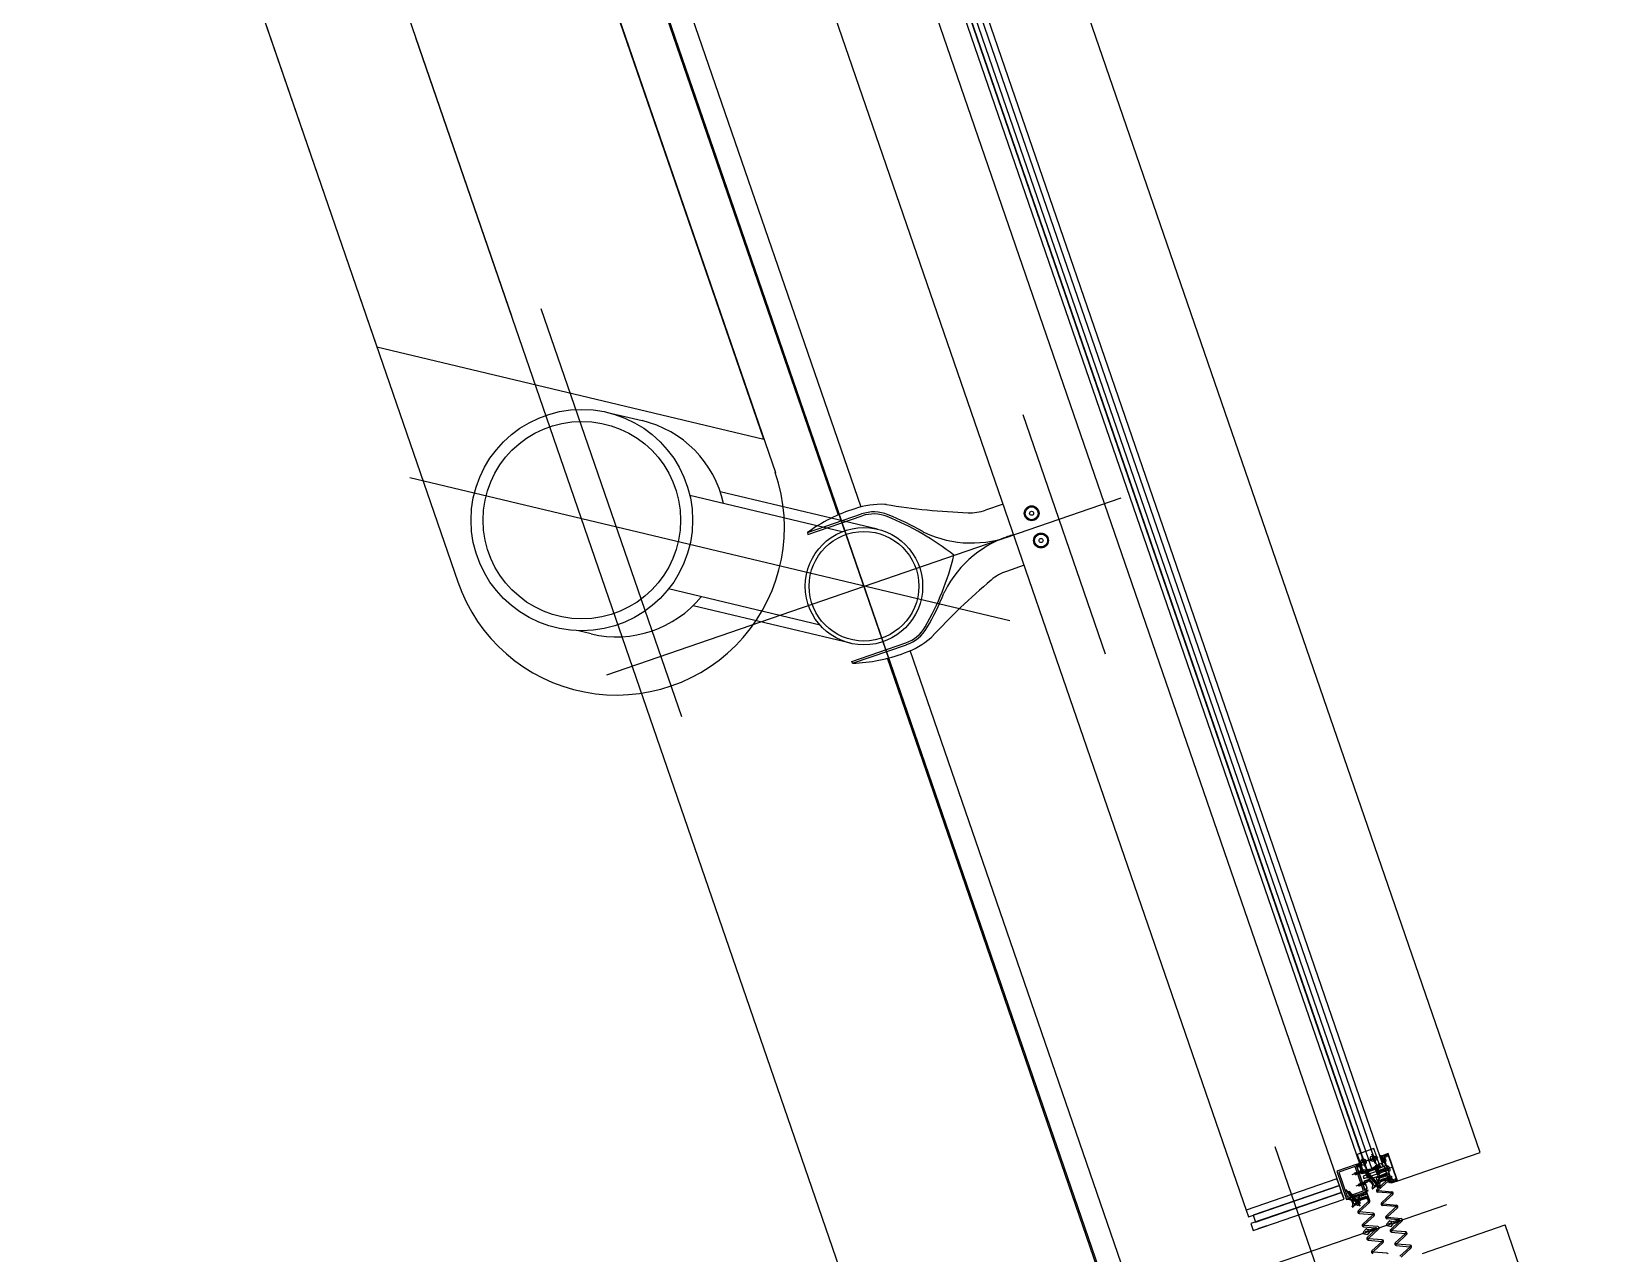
# Model space of a CAD drawing. Extents: x 809487 to 809680, y 818779 to 819225.
# Drawn here: x 809622.893 to 809626.19, y 818938.369 to 818940.917 of the extents above; entities that cross this region are included whole.
import ezdxf

# ---------------------------------------------------------------- set-up
doc = ezdxf.new("R2010")
doc.units = 0
for name, color, linetype in [('Default', 7, 'Continuous'), ('F-RC', 7, 'Continuous'), ('MAJ214__', 7, 'Continuous'), ('MAJ270__', 7, 'Continuous'), ('MAJ292__', 7, 'Continuous'), ('MAJ314__', 7, 'Continuous'), ('MAJ322__', 7, 'Continuous'), ('MAJ325__', 7, 'Continuous'), ('MAJ520__', 7, 'Continuous'), ('Refence', 7, 'Continuous'), ('WELDING', 7, 'Continuous')]:
    doc.layers.add(name, color=color, linetype=linetype)

# ---------------------------------------------------------------- blocks, each defined once
blk = doc.blocks.new('N10TC16')
at = {"layer": 'Default'}
for p, q in [((-0.005, 0), (0.021, 0)), ((0.0035, 0.0025), (0.0043, -0.0025)), ((0.0055, 0.0025), (0.0063, -0.0025)), ((0.0075, 0.0025), (0.0083, -0.0025)), ((0.0095, 0.0025), (0.0103, -0.0025)), ((0.0115, 0.0025), (0.0123, -0.0025)), ((0.0135, 0.0025), (0.0143, -0.0025))]:
    blk.add_line(p, q, dxfattribs=at)
blk.add_lwpolyline([(0.003, 0.0017), (0, 0.0049), (0, -0.0049), (0.003, -0.0017)], close=True, dxfattribs=at)
for points in [[(0, 0.0008), (0.0014, 0.0008), (0.0014, -0.0008), (0, -0.0008)], [(0.003, -0.0017), (0.0138, -0.0017), (0.016, 0), (0.0138, 0.0017), (0.003, 0.0017)]]:
    blk.add_lwpolyline(points, dxfattribs=at)
blk = doc.blocks.new('M06MC_P')
at = {"layer": 'Default'}
for p, q in [((-0.011, 0), (0.011, 0)), ((0, -0.011), (0, 0.011))]:
    blk.add_line(p, q, dxfattribs=at)
for points in [[(-0.00375, 0.00025), (-0.00375, -0.00025)], [(-0.00125, 0.00075), (-0.00325, 0.00075)], [(-0.00075, 0.00325), (-0.00075, 0.00125)], [(0.00025, 0.00375), (-0.00025, 0.00375)], [(0.00075, 0.00125), (0.00075, 0.00325)], [(0.00325, 0.00075), (0.00125, 0.00075)], [(0.00375, -0.00025), (0.00375, 0.00025)], [(-0.00325, -0.00075), (-0.00125, -0.00075)], [(-0.00075, -0.00125), (-0.00075, -0.00325)], [(-0.00025, -0.00375), (0.00025, -0.00375)], [(0.00075, -0.00325), (0.00075, -0.00125)], [(0.00125, -0.00075), (0.00325, -0.00075)]]:
    blk.add_lwpolyline(points, dxfattribs=at)
blk.add_circle((0, 0), 0.006, dxfattribs=at)
for centre, start, end in [((-0.00325, 0.00025), 90, 180), ((-0.00125, 0.00125), 270, 0), ((-0.00025, 0.00325), 90, 180), ((0.00025, 0.00325), 0, 90), ((0.00125, 0.00125), 180, 270), ((0.00325, 0.00025), 360, 90), ((-0.00325, -0.00025), 180, 270), ((-0.00125, -0.00125), 0, 90), ((-0.00025, -0.00325), 180, 270), ((0.00025, -0.00325), 270, 0), ((0.00125, -0.00125), 90, 180), ((0.00325, -0.00025), 270, 0)]:
    blk.add_arc(centre, 0.0005, start, end, dxfattribs=at)
blk = doc.blocks.new('M06MC16')
at = {"layer": 'Default'}
for p, q in [((-0.005, 0), (0.021, 0)), ((0.003, 0.0025), (0.016, 0.0025)), ((0.0155, -0.003), (0.0155, 0.003)), ((0.003, -0.0025), (0.016, -0.0025))]:
    blk.add_line(p, q, dxfattribs=at)
blk.add_lwpolyline([(0, -0.006), (0.003, -0.003), (0.003, 0.003), (0, 0.006)], close=True, dxfattribs=at)
for points in [[(0, 0.00075), (0.002, 0.00075), (0.002, -0.00075), (0, -0.00075)], [(0.003, -0.003), (0.0155, -0.003), (0.016, -0.0025), (0.016, 0.0025), (0.0155, 0.003), (0.003, 0.003)]]:
    blk.add_lwpolyline(points, dxfattribs=at)
blk = doc.blocks.new('N12TH32')
at = {"layer": 'Default'}
for p, q in [((-0.0089, 0), (0.037, 0)), ((0, 0.0028), (0.001, -0.0028)), ((0.0021, 0.0028), (0.0031, -0.0028)), ((0.0042, 0.0028), (0.0052, -0.0028)), ((0.0063, 0.0028), (0.0073, -0.0028)), ((0.0084, 0.0028), (0.0094, -0.0028)), ((0.0105, 0.0028), (0.0115, -0.0028)), ((0.0126, 0.0028), (0.0136, -0.0028)), ((0.0147, 0.0028), (0.0157, -0.0028)), ((0.0168, 0.0028), (0.0178, -0.0028)), ((0.0189, 0.0028), (0.0199, -0.0028)), ((0.021, 0.0028), (0.022, -0.0028)), ((0.0231, 0.0028), (0.0241, -0.0028)), ((0.0252, 0.0028), (0.0262, -0.0028)), ((0.0273, 0.0028), (0.0283, -0.0028)), ((0.0294, 0.0028), (0.0303, -0.0023))]:
    blk.add_line(p, q, dxfattribs=at)
blk.add_lwpolyline([(-0.0039, 0.0034), (-0.0034, 0.004), (0, 0.004), (0, -0.004), (-0.0034, -0.004), (-0.0039, -0.0034)], close=True, dxfattribs=at)
for points in [[(-0.0034, 0), (0, 0), (-0.0034, 0)], [(0, -0.002), (0.0293, -0.002), (0.032, 0), (0.0293, 0.0021), (0, 0.0021)]]:
    blk.add_lwpolyline(points, dxfattribs=at)
for centre in [(-0.0002, 0.002), (-0.0002, -0.002)]:
    blk.add_arc(centre, 0.00372, 147.7958, 212.2042, dxfattribs=at)
blk = doc.blocks.new('M06MR19')
at = {"layer": 'Default'}
for p, q in [((-0.0092, 0), (0.024, 0)), ((0, 0.0025), (0.019, 0.0025)), ((0.0185, -0.003), (0.0185, 0.003)), ((0, -0.0025), (0.019, -0.0025))]:
    blk.add_line(p, q, dxfattribs=at)
for points in [[(-0.0042, 0.0008), (-0.0022, 0.0008), (-0.0022, -0.0007), (-0.0042, -0.0007)], [(-0.002, 0.006), (0, 0.006), (0, -0.006), (-0.002, -0.006)], [(0, -0.003), (0.0185, -0.003), (0.019, -0.0025), (0.019, 0.0025), (0.0185, 0.003), (0, 0.003)]]:
    blk.add_lwpolyline(points, dxfattribs=at)
for centre, radius, start, end in [((0.0078, 0), 0.012, 152.9643, 207.0357), ((-0.002, 0.005), 0.001, 90, 152.9643), ((-0.002, -0.005), 0.001, 207.0357, 270)]:
    blk.add_arc(centre, radius, start, end, dxfattribs=at)
blk = doc.blocks.new('A$C775818B6')
at = {"layer": 'Default'}
for points in [[(-0.0022, -0.0063), (-0.0022, -0.0018)], [(-0.0019, -0.0015), (-0.0014, -0.0015)], [(-0.0014, -0.0065), (-0.0019, -0.0065)], [(-0.0012, -0.0018), (-0.0012, -0.0025)], [(-0.0012, -0.0055), (-0.0012, -0.0063)], [(-0.0007, -0.003), (-0.0002, -0.003)], [(-0.0002, -0.005), (-0.0007, -0.005)], [(0.0003, -0.0025), (0.0003, -0.0005)], [(0.0003, -0.0075), (0.0003, -0.0055)], [(0.0008, 0), (0.0028, 0)], [(0.0028, -0.008), (0.0008, -0.008)], [(0.0013, -0.0015), (0.0013, -0.0065)], [(0.0023, -0.0065), (0.0023, -0.0015)], [(0.0033, -0.0005), (0.0033, -0.0075)]]:
    blk.add_lwpolyline(points, dxfattribs=at)
for centre, radius, start, end in [((-0.0019, -0.0018), 0.00025, 90.0056, 180.0056), ((-0.0019, -0.0063), 0.00025, 180.0056, 270.0056), ((-0.0014, -0.0018), 0.00025, 0.0056, 90.0056), ((-0.0014, -0.0063), 0.00025, 270.0056, 0.0056), ((-0.0007, -0.0025), 0.0005, 180.0056, 270.0056), ((-0.0007, -0.0055), 0.0005, 90.0056, 180.0056), ((-0.0002, -0.0025), 0.0005, 270.0056, 0.0056), ((-0.0002, -0.0055), 0.0005, 0.0056, 90.0056), ((0.0008, -0.0005), 0.0005, 90, 180.0056), ((0.0008, -0.0075), 0.0005, 180.0056, 270), ((0.0018, -0.0015), 0.0005, 0.0056, 180.0056), ((0.0018, -0.0065), 0.0005, 180.0056, 0.0056), ((0.0028, -0.0005), 0.0005, 0.0043, 90), ((0.0028, -0.0075), 0.0005, 270, 0.0043)]:
    blk.add_arc(centre, radius, start, end, dxfattribs=at)

msp = doc.modelspace()

# ---------------------------------------------------------------- linework, layer by layer
at = {"layer": 'Default'}
msp.add_lwpolyline([(809625.7036, 818938.5518), (809625.6912, 818938.5877), (809625.6562, 818938.5757), (809625.6686, 818938.5397)], dxfattribs=at)
for points in [[(809625.7049, 818938.548), (809625.6699, 818938.5359), (809625.6686, 818938.5397), (809625.7036, 818938.5518)], [(809625.7041, 818938.5477), (809625.7016, 818938.5548), (809625.6713, 818938.5364), (809625.6688, 818938.5435)], [(809625.6982, 818938.5298), (809625.699, 818938.5275), (809625.7118, 818938.5345), (809625.7126, 818938.5322)], [(809625.64, 818938.4834), (809625.6392, 818938.4857), (809625.6536, 818938.4881), (809625.6528, 818938.4904)]]:
    msp.add_lwpolyline(points, close=True, dxfattribs=at)
at = {"layer": 'F-RC'}
for p, q in [((809624.1943, 818941.013), (809624.5745, 818939.9089)), ((809624.2416, 818941.0293), (809624.6216, 818939.9256)), ((809625.1792, 818938.3062), (809624.7248, 818939.6259)), ((809625.1319, 818938.2899), (809624.6774, 818939.61))]:
    msp.add_line(p, q, dxfattribs=at)
at = {"layer": 'MAJ214__'}
for p, q in [((809625.6997, 818938.5462), (809624.7637, 818941.2646)), ((809625.6289, 818938.4822), (809624.6783, 818941.2431)), ((809625.6782, 818938.5388), (809624.7422, 818941.2572)), ((809625.6789, 818938.539), (809624.7429, 818941.2574)), ((809625.6884, 818938.5423), (809624.7524, 818941.2607))]:
    msp.add_line(p, q, dxfattribs=at)
for points in [[(809624.5103, 818939.872), (809624.6231, 818939.9109)], [(809624.6041, 818939.5995), (809624.7169, 818939.6384)]]:
    msp.add_lwpolyline(points, dxfattribs=at)
for centre, radius in [((809624.9778, 818939.9124), 0.0155), ((809624.9778, 818939.9124), 0.0135), ((809624.9778, 818939.9124), 0.0042), ((809624.9974, 818939.8556), 0.0155), ((809624.9974, 818939.8556), 0.0135), ((809624.9974, 818939.8556), 0.0042)]:
    msp.add_circle(centre, radius, dxfattribs=at)
for centre, radius, start, end in [((809624.6488, 818939.836), 0.0792, 68.0376, 109), ((809624.4664, 818939.3835), 0.567, 59.8959, 68.0376), ((809624.7608, 818939.8914), 0.02, 239.8959, 251.3246), ((809624.8528, 818940.0811), 0.2307, 244.7688, 292.3227), ((809625.0027, 818939.6456), 0.2307, 105.6773, 153.2312), ((809624.8528, 818940.0811), 0.2307, 285.6773, 292.3227), ((809625.0027, 818939.6456), 0.2307, 105.6773, 112.3227), ((809624.2688, 818939.9575), 0.567, 329.9624, 338.1041), ((809624.8135, 818939.7385), 0.02, 146.6754, 158.1041), ((809624.6911, 818939.7133), 0.0792, 289, 329.9624)]:
    msp.add_arc(centre, radius, start, end, dxfattribs=at)
at = {"layer": 'MAJ270__'}
for p, q in [((809619.787, 818952.2503), (809623.8935, 818940.3241)), ((809624.1772, 818941.0705), (809626.1306, 818935.3974)), ((809623.6938, 818940.9041), (809627.8003, 818928.9778)), ((809624.2488, 818939.4877), (809623.9557, 818940.3389)), ((809624.5073, 818940.1117), (809624.7254, 818939.4784)), ((809625.1317, 818939.6189), (809624.9601, 818940.1175)), ((809624.9324, 818939.6878), (809623.6819, 818939.986)), ((809624.0923, 818939.5757), (809625.1643, 818939.9448)), ((809624.6879, 818939.5873), (809624.5705, 818939.9282)), ((809625.6573, 818938.0926), (809625.4856, 818938.5912)), ((809625.3036, 818938.2855), (809625.8435, 818938.4714))]:
    msp.add_line(p, q, dxfattribs=at)
at = {"layer": 'MAJ292__'}
for p, q in [((809625.9126, 818938.5798), (809624.9619, 818941.3408)), ((809625.7113, 818938.5502), (809624.7753, 818941.2686)), ((809625.6687, 818938.5355), (809624.7327, 818941.2539)), ((809625.4263, 818938.4564), (809624.4892, 818941.178)), ((809625.7388, 818938.52), (809625.9126, 818938.5798)), ((809625.4398, 818938.4171), (809625.6289, 818938.4822)), ((809625.4682, 818938.4268), (809625.4493, 818938.4203)), ((809625.7924, 818938.3692), (809625.9647, 818938.4286)), ((809628.8688, 818929.9945), (809625.9647, 818938.4286))]:
    msp.add_line(p, q, dxfattribs=at)
for points in [[(809624.9184, 818939.9315), (809624.8815, 818939.9189)], [(809624.5103, 818939.872), (809624.5116, 818939.868), (809624.6244, 818939.9069)], [(809624.9623, 818939.8039), (809624.9255, 818939.7912)], [(809624.6041, 818939.5995), (809624.6027, 818939.6035), (809624.7155, 818939.6424)]]:
    msp.add_lwpolyline(points, dxfattribs=at)
for points in [[(809625.6192, 818938.5105), (809625.6143, 818938.5247), (809625.4252, 818938.4596), (809625.4301, 818938.4454)], [(809625.6289, 818938.4822), (809625.624, 818938.4963), (809625.4349, 818938.4312), (809625.4398, 818938.4171)], [(809625.624, 818938.4963), (809625.6192, 818938.5105), (809625.4395, 818938.4487), (809625.4444, 818938.4345)]]:
    msp.add_lwpolyline(points, close=True, dxfattribs=at)
for radius in [0.1223, 0.1143]:
    msp.add_circle((809624.6283, 818939.7603), radius, dxfattribs=at)
for centre, radius, start, end in [((809624.7104, 818939.598), 0.3393, 107.2939, 126.1393), ((809624.6648, 818939.7587), 0.1724, 87.6039, 108.7249), ((809624.6488, 818939.836), 0.075, 68.0376, 109), ((809624.6712, 818939.911), 0.02, 80.5742, 87.6039), ((809624.894, 818941.2528), 1.3402, 260.5742, 267.9216), ((809624.849, 818940.0134), 0.1, 267.9216, 289), ((809624.4664, 818939.3835), 0.5628, 51.6321, 68.0376), ((809624.2688, 818939.9575), 0.5628, 329.9624, 346.3679), ((809624.958, 818939.6967), 0.1, 109, 130.0784), ((809625.7565, 818938.7477), 1.3402, 130.0784, 137.4258), ((809624.6561, 818939.784), 0.1724, 289.2751, 310.3961), ((809624.6911, 818939.7133), 0.075, 289, 329.9624), ((809624.7549, 818939.6679), 0.02, 310.3961, 317.4258), ((809624.5931, 818939.9387), 0.3393, 271.8607, 290.7061)]:
    msp.add_arc(centre, radius, start, end, dxfattribs=at)
at = {"layer": 'MAJ314__'}
for p, q in [((809623.7263, 818942.0803), (809624.4436, 818939.9972)), ((809623.0644, 818941.8524), (809623.7817, 818939.7693)), ((809624.0938, 818940.1227), (809624.1657, 818940.1055)), ((809624.5831, 818939.8739), (809624.2652, 818939.9497)), ((809624.6567, 818939.8792), (809624.3288, 818939.9574)), ((809624.5367, 818939.6793), (809624.2211, 818939.7546)), ((809624.6, 818939.6414), (809624.2721, 818939.7196)), ((809624.0596, 818939.661), (809624.0332, 818939.6673))]:
    msp.add_line(p, q, dxfattribs=at)
msp.add_lwpolyline([(809624.4195, 818940.0671), (809623.7503, 818942.0105), (809623.2332, 818941.3623), (809623.6129, 818940.2594), (809624.4195, 818940.0671)], dxfattribs=at)
for centre, radius in [((809624.0402, 818939.8981), 0.2309), ((809624.0402, 818939.8981), 0.2059), ((809624.6283, 818939.7603), 0.1223), ((809624.6283, 818939.7603), 0.1143)]:
    msp.add_circle(centre, radius, dxfattribs=at)
for radius, start, end in [(0.2285, 12.5409, 76.5785), (0.35, 198.9995, 19), (0.2285, 256.5873, 320.6344)]:
    msp.add_arc((809624.1126, 818939.8833), radius, start, end, dxfattribs=at)
at = {"layer": 'MAJ322__'}
for points in [[(809625.7319, 818938.5199), (809625.7312, 818938.5184), (809625.7296, 818938.5179), (809625.7296, 818938.5182), (809625.7273, 818938.5174), (809625.7277, 818938.5162), (809625.7403, 818938.5205), (809625.7207, 818938.5772), (809625.7082, 818938.5729), (809625.7086, 818938.5717), (809625.7109, 818938.5725), (809625.7108, 818938.5728), (809625.7123, 818938.5733), (809625.7138, 818938.5726)], [(809625.715, 818938.5734), (809625.7142, 818938.5717), (809625.7114, 818938.5707), (809625.7108, 818938.5722), (809625.7087, 818938.5715), (809625.7103, 818938.5667), (809625.7103, 818938.5667)], [(809625.7106, 818938.5666), (809625.7111, 818938.5668)], [(809625.7113, 818938.5671), (809625.711, 818938.5678)], [(809625.7113, 818938.5684), (809625.7118, 818938.5686)], [(809625.7114, 818938.5634), (809625.7153, 818938.5521)], [(809625.7121, 818938.5639), (809625.7116, 818938.5638)], [(809625.7124, 818938.5683), (809625.7141, 818938.5635)], [(809625.7126, 818938.563), (809625.7124, 818938.5638)], [(809625.7137, 818938.5629), (809625.7133, 818938.5627)], [(809625.7166, 818938.5623), (809625.7141, 818938.5695)], [(809625.7144, 818938.5701), (809625.7194, 818938.5718)], [(809625.7254, 818938.53), (809625.7148, 818938.5606)], [(809625.7149, 818938.5729), (809625.7151, 818938.5735)], [(809625.7151, 818938.5613), (809625.7163, 818938.5617)], [(809625.7192, 818938.5733), (809625.7159, 818938.5739)], [(809625.716, 818938.5739), (809625.7174, 818938.5736)], [(809625.7182, 818938.5741), (809625.719, 818938.5756), (809625.7201, 818938.576), (809625.739, 818938.5211)], [(809625.6597, 818938.5562), (809625.654, 818938.5543), (809625.6736, 818938.4975), (809625.6792, 818938.4995), (809625.6785, 818938.5016)], [(809625.6594, 818938.5495), (809625.6579, 818938.5538)], [(809625.6582, 818938.5544), (809625.6587, 818938.5546)], [(809625.6593, 818938.5542), (809625.6595, 818938.5538)], [(809625.6604, 818938.5541), (809625.6597, 818938.5562)], [(809625.6598, 818938.5536), (809625.6603, 818938.5538)], [(809625.6605, 818938.5494), (809625.66, 818938.5492)], [(809625.6606, 818938.5505), (809625.6608, 818938.55)], [(809625.6613, 818938.5509), (809625.6608, 818938.5508)], [(809625.6774, 818938.5049), (809625.6719, 818938.5208), (809625.7183, 818938.5367), (809625.7176, 818938.5386), (809625.7164, 818938.5392), (809625.7134, 818938.5478), (809625.7141, 818938.549), (809625.7134, 818938.5509), (809625.667, 818938.5349), (809625.6616, 818938.5508)], [(809625.6982, 818938.5214), (809625.696, 818938.5278)], [(809625.6962, 818938.5283), (809625.6977, 818938.5288)], [(809625.6982, 818938.5286), (809625.6985, 818938.5277)], [(809625.699, 818938.5275), (809625.7126, 818938.5322)], [(809625.7155, 818938.5307), (809625.7023, 818938.5262)], [(809625.7044, 818938.5202), (809625.7176, 818938.5247)], [(809625.7128, 818938.5326), (809625.7125, 818938.5335)], [(809625.7128, 818938.534), (809625.7142, 818938.5345)], [(809625.715, 818938.5515), (809625.7134, 818938.5509), (809625.7141, 818938.549), (809625.7134, 818938.5478), (809625.7164, 818938.5392), (809625.7176, 818938.5386), (809625.7183, 818938.5367), (809625.7199, 818938.5373)], [(809625.7147, 818938.5343), (809625.7157, 818938.5312)], [(809625.7181, 818938.5245), (809625.7188, 818938.5222)], [(809625.7205, 818938.537), (809625.7244, 818938.5257)], [(809625.7248, 818938.5255), (809625.7252, 818938.5257)], [(809625.7254, 818938.526), (809625.7251, 818938.5267)], [(809625.7255, 818938.5273), (809625.7259, 818938.5275)], [(809625.7272, 818938.53), (809625.726, 818938.5296)], [(809625.7266, 818938.5272), (809625.7282, 818938.5225)], [(809625.7303, 818938.5226), (809625.7278, 818938.5297)], [(809625.6576, 818938.4894), (809625.6713, 818938.4941)], [(809625.6742, 818938.4927), (809625.661, 818938.4882)], [(809625.6715, 818938.4946), (809625.6712, 818938.4955)], [(809625.6715, 818938.496), (809625.6729, 818938.4965)], [(809625.6734, 818938.4962), (809625.6744, 818938.4932)], [(809625.6758, 818938.519), (809625.6748, 818938.5218), (809625.6779, 818938.5228), (809625.678, 818938.5224)], [(809625.6763, 818938.5003), (809625.6748, 818938.5046)], [(809625.6752, 818938.5052), (809625.6756, 818938.5054)], [(809625.6763, 818938.5051), (809625.6764, 818938.5046)], [(809625.6767, 818938.5044), (809625.6772, 818938.5046)], [(809625.6774, 818938.5002), (809625.6769, 818938.5)], [(809625.6776, 818938.5013), (809625.6777, 818938.5008)], [(809625.6782, 818938.5018), (809625.6777, 818938.5016)], [(809625.6873, 818938.5046), (809625.6873, 818938.5048)], [(809625.705, 818938.518), (809625.6892, 818938.5041)], [(809625.6922, 818938.5098), (809625.7007, 818938.5173)], [(809625.7004, 818938.5222), (809625.7004, 818938.5222)], [(809625.7162, 818938.5218), (809625.7052, 818938.5181)], [(809625.7167, 818938.5215), (809625.7166, 818938.5216)], [(809625.7186, 818938.5217), (809625.7172, 818938.5212)], [(809625.7256, 818938.5224), (809625.7272, 818938.5176), (809625.7294, 818938.5183), (809625.7289, 818938.5199), (809625.7317, 818938.5208), (809625.7334, 818938.52)], [(809625.7256, 818938.5224), (809625.7256, 818938.5224)], [(809625.7262, 818938.5228), (809625.7257, 818938.5227)], [(809625.7268, 818938.522), (809625.7265, 818938.5227)], [(809625.7279, 818938.5218), (809625.7274, 818938.5217)], [(809625.7358, 818938.5239), (809625.7309, 818938.5223)], [(809625.7335, 818938.52), (809625.733, 818938.5203)], [(809625.7344, 818938.5202), (809625.7367, 818938.5226)], [(809625.7354, 818938.5213), (809625.7345, 818938.5202)], [(809625.739, 818938.5211), (809625.7378, 818938.5207), (809625.7363, 818938.5214)], [(809625.6345, 818938.481), (809625.6335, 818938.4838), (809625.6365, 818938.4848), (809625.6367, 818938.4844)], [(809625.646, 818938.4666), (809625.6459, 818938.4668)], [(809625.6637, 818938.4799), (809625.6478, 818938.4661)], [(809625.6509, 818938.4718), (809625.6594, 818938.4792)], [(809625.6569, 818938.4834), (809625.6547, 818938.4898)], [(809625.6549, 818938.4903), (809625.6564, 818938.4908)], [(809625.6569, 818938.4905), (809625.6572, 818938.4897)], [(809625.6591, 818938.4842), (809625.6591, 818938.4841)], [(809625.6631, 818938.4822), (809625.6763, 818938.4867)], [(809625.6748, 818938.4838), (809625.6639, 818938.4801)], [(809625.6754, 818938.4835), (809625.6753, 818938.4836)], [(809625.6773, 818938.4837), (809625.6758, 818938.4832)], [(809625.6767, 818938.4865), (809625.6775, 818938.4842)]]:
    msp.add_lwpolyline(points, dxfattribs=at)
for points in [[(809625.654, 818938.5543), (809625.6141, 818938.5405), (809625.6336, 818938.4838), (809625.6736, 818938.4975)], [(809625.6522, 818938.5505), (809625.6179, 818938.5387), (809625.6355, 818938.4876), (809625.6698, 818938.4994)], [(809625.7101, 818938.5445), (809625.6687, 818938.5302), (809625.6703, 818938.5255), (809625.7117, 818938.5398)]]:
    msp.add_lwpolyline(points, close=True, dxfattribs=at)
for centre, radius, start, end in [((809625.7105, 818938.5668), 0.00025, 198.9931, 288.9931), ((809625.7115, 818938.5679), 0.0005, 108.9931, 198.9931), ((809625.711, 818938.567), 0.00025, 288.9931, 18.9931), ((809625.7117, 818938.5635), 0.00025, 108.9931, 198.331), ((809625.712, 818938.5681), 0.0005, 18.9931, 108.9931), ((809625.7122, 818938.5637), 0.00025, 18.9931, 108.9931), ((809625.7131, 818938.5632), 0.0005, 198.9931, 288.9931), ((809625.7136, 818938.5634), 0.0005, 288.9931, 18.9931), ((809625.7142, 818938.5733), 0.0008, 243.9934, 333.9934), ((809625.7146, 818938.5696), 0.0005, 108.9934, 198.9931), ((809625.7153, 818938.5608), 0.0005, 108.9931, 198.9934), ((809625.7157, 818938.5731), 0.0008, 80.9209, 153.9934), ((809625.7159, 818938.5731), 0.0008, 78.9934, 153.9934), ((809625.7161, 818938.5621), 0.0005, 288.9931, 18.9931), ((809625.7175, 818938.5744), 0.0008, 258.9934, 333.9934), ((809625.7191, 818938.5725), 0.0008, 288.9934, 80.9209), ((809625.6584, 818938.5539), 0.0005, 109.0002, 199.0002), ((809625.6589, 818938.5541), 0.0005, 19.0002, 109.0002), ((809625.6599, 818938.5497), 0.0005, 199.0002, 289.0002), ((809625.6597, 818938.5539), 0.00025, 199.0002, 289.0002), ((809625.6602, 818938.554), 0.00025, 289.0002, 19.0002), ((809625.6603, 818938.5498), 0.0005, 289.0002, 19.0002), ((809625.6609, 818938.5505), 0.00025, 109.0002, 199.0002), ((809625.6613, 818938.5507), 0.00025, 19.0002, 109.0002), ((809625.6964, 818938.5279), 0.000381, 109, 199), ((809625.6978, 818938.5284), 0.000381, 19, 109), ((809625.6988, 818938.5278), 0.000381, 199, 289), ((809625.7033, 818938.5232), 0.00315, 109, 199), ((809625.7129, 818938.5336), 0.000381, 109, 199), ((809625.7125, 818938.5325), 0.000381, 289, 19), ((809625.7143, 818938.5341), 0.000381, 19, 109), ((809625.7149, 818938.5519), 0.0005, 288.9934, 18.9934), ((809625.7154, 818938.5311), 0.000381, 289, 19), ((809625.7177, 818938.5244), 0.000381, 19, 109), ((809625.7201, 818938.5368), 0.0005, 18.9934, 108.9934), ((809625.7247, 818938.5257), 0.00025, 199.6621, 289), ((809625.7256, 818938.5269), 0.0005, 109, 199), ((809625.7251, 818938.5259), 0.00025, 289, 19), ((809625.7259, 818938.5301), 0.0005, 198.9934, 288.9937), ((809625.7261, 818938.527), 0.0005, 19, 109), ((809625.7273, 818938.5296), 0.0005, 18.9937, 108.9937), ((809625.6716, 818938.4956), 0.000381, 109, 199), ((809625.6712, 818938.4945), 0.000381, 289, 19), ((809625.673, 818938.4961), 0.000381, 19, 109), ((809625.6741, 818938.4931), 0.000381, 289, 19), ((809625.6753, 818938.5048), 0.0005, 108.9998, 198.9998), ((809625.6758, 818938.5049), 0.0005, 18.9998, 108.9998), ((809625.679, 818938.5099), 0.00972, 328.7561, 109), ((809625.6768, 818938.5005), 0.0005, 198.9998, 288.9998), ((809625.6767, 818938.5047), 0.00025, 198.9998, 288.9998), ((809625.6771, 818938.5048), 0.00025, 288.9998, 18.9998), ((809625.6773, 818938.5007), 0.0005, 288.9998, 18.9998), ((809625.6778, 818938.5014), 0.00025, 108.9998, 198.9998), ((809625.6787, 818938.5226), 0.000787, 199, 270.9509), ((809625.6783, 818938.5015), 0.00025, 18.9998, 108.9998), ((809625.679, 818938.5099), 0.012, 2.3978, 90.9509), ((809625.6884, 818938.505), 0.00114, 199, 311.0836), ((809625.6917, 818938.5104), 0.000762, 182.3978, 311.0836), ((809625.7034, 818938.5232), 0.00544, 199, 239.7153), ((809625.7034, 818938.5232), 0.00315, 199, 289), ((809625.7002, 818938.5178), 0.000762, 311.0836, 59.7153), ((809625.7055, 818938.5173), 0.000787, 109, 127.0549), ((809625.7163, 818938.5215), 0.000381, 19, 109), ((809625.717, 818938.5216), 0.000381, 199, 289), ((809625.7185, 818938.5221), 0.000381, 289, 19), ((809625.7258, 818938.5224), 0.00025, 109, 199), ((809625.7263, 818938.5226), 0.00025, 19, 109), ((809625.7272, 818938.5221), 0.0005, 199, 289), ((809625.7277, 818938.5223), 0.0005, 289, 19), ((809625.7307, 818938.5227), 0.0005, 198.9937, 288.9934), ((809625.7326, 818938.5196), 0.0008, 63.9934, 153.9934), ((809625.7338, 818938.5207), 0.0008, 243.9934, 317.0659), ((809625.7339, 818938.5207), 0.0008, 243.9934, 318.9934), ((809625.736, 818938.5207), 0.0008, 63.9934, 138.9934), ((809625.7361, 818938.5232), 0.0008, 317.0659, 108.9934), ((809625.6376, 818938.4718), 0.00972, 328.7561, 109), ((809625.6374, 818938.4846), 0.000787, 199, 270.9509), ((809625.6376, 818938.4718), 0.012, 2.3978, 90.9509), ((809625.6471, 818938.467), 0.00114, 199, 311.0836), ((809625.6504, 818938.4724), 0.000762, 182.3978, 311.0836), ((809625.6551, 818938.4899), 0.000381, 109, 199), ((809625.6565, 818938.4904), 0.000381, 19, 109), ((809625.662, 818938.4852), 0.00544, 199, 239.7153), ((809625.6575, 818938.4898), 0.000381, 199, 289), ((809625.662, 818938.4852), 0.00315, 109, 199), ((809625.662, 818938.4852), 0.00315, 199, 289), ((809625.6589, 818938.4798), 0.000762, 311.0836, 59.7153), ((809625.6642, 818938.4793), 0.000787, 109, 127.0549), ((809625.675, 818938.4835), 0.000381, 19, 109), ((809625.6757, 818938.4836), 0.000381, 199, 289), ((809625.6764, 818938.4864), 0.000381, 19, 109), ((809625.6772, 818938.4841), 0.000381, 289, 19)]:
    msp.add_arc(centre, radius, start, end, dxfattribs=at)
at = {"layer": 'MAJ325__'}
msp.add_line((809625.7264, 818938.5171), (809625.7268, 818938.5159), dxfattribs=at)
at = {"layer": 'Refence'}
for p, q in [((809625.7068, 818938.5566), (809625.6998, 818938.5542)), ((809625.6998, 818938.5542), (809625.6998, 818938.5541)), ((809625.7031, 818938.527), (809625.7016, 818938.5232)), ((809625.7022, 818938.5471), (809625.7112, 818938.5502)), ((809625.7022, 818938.5472), (809625.7022, 818938.5471)), ((809625.7046, 818938.5275), (809625.7031, 818938.527)), ((809625.7051, 818938.5261), (809625.7046, 818938.5275)), ((809625.7066, 818938.5266), (809625.7051, 818938.5261)), ((809625.7071, 818938.5284), (809625.7066, 818938.5266)), ((809625.7086, 818938.5288), (809625.7071, 818938.5284)), ((809625.709, 818938.5274), (809625.7086, 818938.5288)), ((809625.7105, 818938.528), (809625.709, 818938.5274)), ((809625.7101, 818938.5244), (809625.7116, 818938.525)), ((809625.7106, 818938.5228), (809625.7101, 818938.5244)), ((809625.7111, 818938.5297), (809625.7105, 818938.528)), ((809625.7125, 818938.5302), (809625.7111, 818938.5297)), ((809625.7116, 818938.525), (809625.7134, 818938.5237)), ((809625.713, 818938.5288), (809625.7125, 818938.5302)), ((809625.7162, 818938.5299), (809625.713, 818938.5288)), ((809625.7146, 818938.5241), (809625.7134, 818938.5237)), ((809625.714, 818938.5258), (809625.7172, 818938.5269)), ((809625.7146, 818938.5241), (809625.714, 818938.5258)), ((809625.7186, 818938.5326), (809625.7156, 818938.5316)), ((809625.7156, 818938.5316), (809625.7162, 818938.5299)), ((809625.7172, 818938.5269), (809625.7185, 818938.5233)), ((809625.7218, 818938.5234), (809625.7186, 818938.5326)), ((809625.6698, 818938.4917), (809625.6692, 818938.4899)), ((809625.6712, 818938.4922), (809625.6698, 818938.4917)), ((809625.6717, 818938.4908), (809625.6712, 818938.4922)), ((809625.6749, 818938.4919), (809625.6717, 818938.4908)), ((809625.6759, 818938.4987), (809625.6729, 818938.4977)), ((809625.6729, 818938.4977), (809625.6749, 818938.4919)), ((809625.6731, 818938.497), (809625.6729, 818938.4977)), ((809625.6827, 818938.4788), (809625.6759, 818938.4987)), ((809625.6974, 818938.5025), (809625.718, 818938.5217)), ((809625.7274, 818938.4946), (809625.6993, 818938.497)), ((809625.7209, 818938.5201), (809625.7003, 818938.5009)), ((809625.7006, 818938.5001), (809625.7286, 818938.4977)), ((809625.7016, 818938.5232), (809625.7055, 818938.521)), ((809625.7067, 818938.5214), (809625.7055, 818938.521)), ((809625.7061, 818938.5231), (809625.7076, 818938.5236)), ((809625.7067, 818938.5214), (809625.7061, 818938.5231)), ((809625.707, 818938.4747), (809625.7276, 818938.4938)), ((809625.7076, 818938.5236), (809625.7094, 818938.5224)), ((809625.7106, 818938.5228), (809625.7094, 818938.5224)), ((809625.7305, 818938.4922), (809625.7099, 818938.473)), ((809625.7218, 818938.5234), (809625.7218, 818938.5234)), ((809625.679, 818938.4771), (809625.6584, 818938.4579)), ((809625.6618, 818938.489), (809625.6603, 818938.4852)), ((809625.6603, 818938.4852), (809625.6642, 818938.483)), ((809625.6613, 818938.4563), (809625.6819, 818938.4755)), ((809625.6633, 818938.4895), (809625.6618, 818938.489)), ((809625.6638, 818938.4881), (809625.6633, 818938.4895)), ((809625.6653, 818938.4886), (809625.6638, 818938.4881)), ((809625.6654, 818938.4834), (809625.6642, 818938.483)), ((809625.6648, 818938.4851), (809625.6663, 818938.4856)), ((809625.6654, 818938.4834), (809625.6648, 818938.4851)), ((809625.6658, 818938.4903), (809625.6653, 818938.4886)), ((809625.6672, 818938.4908), (809625.6658, 818938.4903)), ((809625.6663, 818938.4856), (809625.6681, 818938.4843)), ((809625.6677, 818938.4894), (809625.6672, 818938.4908)), ((809625.6692, 818938.4899), (809625.6677, 818938.4894)), ((809625.6693, 818938.4847), (809625.6681, 818938.4843)), ((809625.6688, 818938.4864), (809625.6702, 818938.4869)), ((809625.6693, 818938.4847), (809625.6688, 818938.4864)), ((809625.6702, 818938.4869), (809625.6721, 818938.4857)), ((809625.6733, 818938.4861), (809625.6721, 818938.4857)), ((809625.6727, 818938.4878), (809625.6759, 818938.4889)), ((809625.6733, 818938.4861), (809625.6727, 818938.4878)), ((809625.6759, 818938.4889), (809625.6794, 818938.4787)), ((809625.6827, 818938.4788), (809625.6827, 818938.4788)), ((809625.737, 818938.4668), (809625.7089, 818938.4692)), ((809625.7102, 818938.4722), (809625.7382, 818938.4698)), ((809625.7166, 818938.4468), (809625.7372, 818938.466)), ((809625.7401, 818938.4643), (809625.7195, 818938.4452)), ((809625.6602, 818938.4524), (809625.6883, 818938.45)), ((809625.6896, 818938.4531), (809625.6615, 818938.4555)), ((809625.6886, 818938.4492), (809625.668, 818938.43)), ((809625.6709, 818938.4284), (809625.6915, 818938.4476)), ((809625.6992, 818938.4252), (809625.6711, 818938.4276)), ((809625.7234, 818938.437), (809625.7179, 818938.4306)), ((809625.7426, 818938.4392), (809625.7185, 818938.4413)), ((809625.7191, 818938.427), (809625.7274, 818938.4254)), ((809625.7198, 818938.4444), (809625.7478, 818938.442)), ((809625.7246, 818938.4374), (809625.7234, 818938.437)), ((809625.7254, 818938.4352), (809625.7246, 818938.4374)), ((809625.7263, 818938.4355), (809625.7254, 818938.4352)), ((809625.7439, 818938.4355), (809625.7262, 818938.4189)), ((809625.7274, 818938.4254), (809625.7286, 818938.4258)), ((809625.7279, 818938.428), (809625.7288, 818938.4283)), ((809625.7286, 818938.4258), (809625.7279, 818938.428)), ((809625.7291, 818938.4173), (809625.7497, 818938.4365)), ((809625.7427, 818938.4388), (809625.7307, 818938.4347)), ((809625.7318, 818938.4317), (809625.7437, 818938.4358)), ((809625.6748, 818938.4203), (809625.6693, 818938.4138)), ((809625.6698, 818938.4246), (809625.694, 818938.4225)), ((809625.6705, 818938.4103), (809625.6788, 818938.4086)), ((809625.676, 818938.4207), (809625.6748, 818938.4203)), ((809625.6767, 818938.4185), (809625.676, 818938.4207)), ((809625.6776, 818938.4188), (809625.6767, 818938.4185)), ((809625.6953, 818938.4187), (809625.6775, 818938.4022)), ((809625.6788, 818938.4086), (809625.68, 818938.409)), ((809625.6792, 818938.4112), (809625.6801, 818938.4116)), ((809625.68, 818938.409), (809625.6792, 818938.4112)), ((809625.6794, 818938.3967), (809625.7075, 818938.3943)), ((809625.6804, 818938.4006), (809625.7011, 818938.4197)), ((809625.7088, 818938.3974), (809625.6807, 818938.3998)), ((809625.6941, 818938.4221), (809625.6821, 818938.4179)), ((809625.6831, 818938.4149), (809625.6951, 818938.4191)), ((809625.7281, 818938.4134), (809625.7561, 818938.411)), ((809625.7574, 818938.4141), (809625.7294, 818938.4165)), ((809625.7564, 818938.4103), (809625.7358, 818938.3911)), ((809625.7387, 818938.3894), (809625.7593, 818938.4086)), ((809625.7377, 818938.3856), (809625.7657, 818938.3832)), ((809625.767, 818938.3863), (809625.7389, 818938.3887)), ((809625.766, 818938.3824), (809625.7454, 818938.3632)), ((809625.7483, 818938.3616), (809625.7689, 818938.3808))]:
    msp.add_line(p, q, dxfattribs=at)
for points in [[(809625.7043, 818938.5741), (809625.7058, 818938.5698), (809625.7089, 818938.5708)], [(809625.7059, 818938.5695), (809625.7096, 818938.5587)], [(809625.7084, 818938.5707), (809625.7061, 818938.5699)], [(809625.7089, 818938.5708), (809625.7082, 818938.5729)], [(809625.7101, 818938.5665), (809625.7087, 818938.5705)], [(809625.71, 818938.5585), (809625.7123, 818938.5593)], [(809625.7112, 818938.5664), (809625.7108, 818938.5662)], [(809625.7125, 818938.5596), (809625.7111, 818938.5637)], [(809625.7113, 818938.5677), (809625.7115, 818938.567)], [(809625.7114, 818938.5643), (809625.7119, 818938.5645)], [(809625.7119, 818938.5682), (809625.7115, 818938.568)], [(809625.7137, 818938.5638), (809625.7122, 818938.568)], [(809625.7125, 818938.5642), (809625.7128, 818938.5634)], [(809625.7131, 818938.5633), (809625.7136, 818938.5635)], [(809625.7173, 818938.5364), (809625.7118, 818938.5345)], [(809625.7118, 818938.5345), (809625.7126, 818938.5322)], [(809625.7128, 818938.5326), (809625.7125, 818938.5335)], [(809625.7128, 818938.534), (809625.7142, 818938.5345)], [(809625.7147, 818938.5343), (809625.7157, 818938.5312), (809625.7187, 818938.5323)], [(809625.7226, 818938.5171), (809625.7219, 818938.5192), (809625.7229, 818938.5201), (809625.7216, 818938.5202), (809625.7214, 818938.5207), (809625.7224, 818938.5215), (809625.7211, 818938.5216), (809625.7209, 818938.5221), (809625.722, 818938.523), (809625.7206, 818938.523), (809625.7205, 818938.5235), (809625.7215, 818938.5244), (809625.7201, 818938.5244), (809625.72, 818938.5249), (809625.721, 818938.5258), (809625.7196, 818938.5259), (809625.7189, 818938.528)], [(809625.7191, 818938.5283), (809625.7217, 818938.5292)], [(809625.7238, 818938.5174), (809625.7201, 818938.5283)], [(809625.7203, 818938.5286), (809625.7226, 818938.5294)], [(809625.722, 818938.529), (809625.7234, 818938.525)], [(809625.7229, 818938.5293), (809625.7243, 818938.5253)], [(809625.724, 818938.5247), (809625.7245, 818938.5249)], [(809625.7248, 818938.5255), (809625.7245, 818938.5262)], [(809625.7247, 818938.5265), (809625.7252, 818938.5267)], [(809625.725, 818938.525), (809625.7254, 818938.5251)], [(809625.7255, 818938.5265), (809625.7269, 818938.5223)], [(809625.7257, 818938.5257), (809625.7255, 818938.5265)], [(809625.7257, 818938.5268), (809625.7261, 818938.5269)], [(809625.7264, 818938.5268), (809625.7279, 818938.5225)], [(809625.7256, 818938.5179), (809625.723, 818938.517)], [(809625.7265, 818938.5181), (809625.7242, 818938.5173)], [(809625.7243, 818938.5222), (809625.7257, 818938.5182)], [(809625.7251, 818938.523), (809625.7246, 818938.5228)], [(809625.7253, 818938.5224), (809625.7267, 818938.5184)], [(809625.7261, 818938.5232), (809625.7256, 818938.5231)], [(809625.726, 818938.522), (809625.7258, 818938.5227)], [(809625.7268, 818938.522), (809625.7263, 818938.5218)], [(809625.727, 818938.5222), (809625.7267, 818938.5229)], [(809625.7278, 818938.5222), (809625.7273, 818938.522)], [(809625.7228, 818938.4316), (809625.7271, 818938.4331)], [(809625.7279, 818938.4307), (809625.7236, 818938.4292)], [(809625.6741, 818938.4149), (809625.6785, 818938.4164)], [(809625.6793, 818938.414), (809625.675, 818938.4125)], [(809625.7078, 818938.3935), (809625.6871, 818938.3743)], [(809625.69, 818938.3727), (809625.7107, 818938.3919)], [(809625.7184, 818938.3695), (809625.6903, 818938.3719)]]:
    msp.add_lwpolyline(points, dxfattribs=at)
for points in [[(809625.7071, 818938.5691), (809625.7104, 818938.5596), (809625.7113, 818938.5599), (809625.7081, 818938.5694)], [(809625.7245, 818938.5186), (809625.7213, 818938.528), (809625.7222, 818938.5283), (809625.7255, 818938.5189)]]:
    msp.add_lwpolyline(points, close=True, dxfattribs=at)
for centre, radius, start, end in [((809625.7091, 818938.5828), 0.0099, 241.231, 264.6661), ((809625.7061, 818938.5696), 0.00025, 109, 199), ((809625.7085, 818938.5704), 0.00025, 19, 109), ((809625.7099, 818938.5588), 0.00025, 199, 289), ((809625.7106, 818938.5667), 0.0005, 199, 289), ((809625.7116, 818938.5638), 0.0005, 109, 199), ((809625.7111, 818938.5668), 0.0005, 289, 19), ((809625.7115, 818938.5678), 0.00025, 109, 199), ((809625.712, 818938.5679), 0.00025, 19, 109), ((809625.712, 818938.564), 0.0005, 19, 109), ((809625.7122, 818938.5596), 0.00025, 289, 19), ((809625.713, 818938.5635), 0.00025, 199, 289), ((809625.7135, 818938.5637), 0.00025, 289, 19), ((809625.7204, 818938.5611), 0.0143, 198.3777, 229.959), ((809625.7129, 818938.5336), 0.000381, 109, 199), ((809625.7125, 818938.5325), 0.000381, 288.641, 19), ((809625.7143, 818938.5341), 0.000381, 19, 109), ((809625.7234, 818938.5362), 0.00611, 178.5412, 220.4338), ((809625.7191, 818938.5281), 0.00025, 108.9937, 198.9937), ((809625.7203, 818938.5284), 0.00025, 109, 199), ((809625.7217, 818938.529), 0.00025, 18.9937, 108.9937), ((809625.7227, 818938.5292), 0.00025, 19, 109), ((809625.7238, 818938.5252), 0.0005, 198.9937, 288.9937), ((809625.7248, 818938.5254), 0.0005, 199, 289), ((809625.7248, 818938.5263), 0.00025, 108.9937, 198.9937), ((809625.7243, 818938.5254), 0.0005, 288.9937, 18.9937), ((809625.7252, 818938.5265), 0.00025, 18.9937, 108.9937), ((809625.7253, 818938.5256), 0.0005, 289, 19), ((809625.7257, 818938.5265), 0.00025, 109, 199), ((809625.7262, 818938.5267), 0.00025, 19, 109), ((809625.6996, 818938.5002), 0.00318, 132.9063, 265.0937), ((809625.6996, 818938.5002), 0.00102, 42.9063, 355.0937), ((809625.7188, 818938.5224), 0.00102, 222.9063, 109), ((809625.7188, 818938.5224), 0.00318, 312.9063, 19), ((809625.7229, 818938.5172), 0.00025, 198.9937, 288.9937), ((809625.7241, 818938.5175), 0.00025, 199, 289), ((809625.7248, 818938.5224), 0.0005, 108.9937, 198.9937), ((809625.7253, 818938.5225), 0.0005, 18.9937, 108.9937), ((809625.7258, 818938.5226), 0.0005, 109, 199), ((809625.7255, 818938.5181), 0.00025, 288.9937, 18.9937), ((809625.7262, 818938.522), 0.00025, 198.9937, 288.9937), ((809625.7262, 818938.5228), 0.0005, 19, 109), ((809625.7264, 818938.5183), 0.00025, 289, 19), ((809625.7267, 818938.5222), 0.00025, 288.9937, 18.9937), ((809625.7272, 818938.5223), 0.00025, 199, 289), ((809625.7284, 818938.4945), 0.00102, 222.9063, 175.0937), ((809625.7277, 818938.5224), 0.00025, 289, 19), ((809625.7284, 818938.4945), 0.00317, 312.9063, 85.0937), ((809625.6797, 818938.4778), 0.00102, 222.9063, 109), ((809625.6797, 818938.4778), 0.00318, 312.9063, 19), ((809625.7092, 818938.4723), 0.00317, 132.9063, 265.0937), ((809625.7092, 818938.4723), 0.00102, 42.9063, 355.0937), ((809625.738, 818938.4667), 0.00102, 222.9063, 175.0937), ((809625.738, 818938.4667), 0.00317, 312.9063, 85.0937), ((809625.6605, 818938.4556), 0.00317, 132.9063, 265.0937), ((809625.6605, 818938.4556), 0.00102, 42.9063, 355.0937), ((809625.6701, 818938.4277), 0.00317, 132.9063, 265.0937), ((809625.6701, 818938.4277), 0.00102, 42.9063, 355.0937), ((809625.6893, 818938.4499), 0.00102, 222.9063, 175.0937), ((809625.6893, 818938.4499), 0.00317, 312.9063, 85.0937), ((809625.6989, 818938.4221), 0.00317, 312.9063, 85.0937), ((809625.7188, 818938.4445), 0.00317, 132.9063, 265.0937), ((809625.7195, 818938.4292), 0.00216, 139.4311, 258.5689), ((809625.7188, 818938.4445), 0.00102, 42.9063, 355.0937), ((809625.7232, 818938.4304), 0.00127, 109, 289), ((809625.7275, 818938.4319), 0.00381, 50.1028, 109), ((809625.7275, 818938.4319), 0.00127, 289, 109), ((809625.7275, 818938.4319), 0.00381, 289, 347.8972), ((809625.7305, 818938.4354), 0.000787, 230.1028, 289), ((809625.732, 818938.4309), 0.000787, 109, 167.8972), ((809625.7437, 818938.4391), 0.00102, 199, 175.0937), ((809625.7447, 818938.4361), 0.00102, 222.9063, 199), ((809625.7476, 818938.4388), 0.00317, 312.9063, 85.0937), ((809625.6709, 818938.4124), 0.00216, 139.4311, 258.5689), ((809625.6746, 818938.4137), 0.00127, 109, 289), ((809625.6797, 818938.3999), 0.00317, 132.9063, 265.0937), ((809625.6789, 818938.4152), 0.00381, 50.1028, 109), ((809625.6789, 818938.4152), 0.00127, 289, 109), ((809625.6797, 818938.3999), 0.00102, 42.9063, 355.0937), ((809625.6789, 818938.4152), 0.00381, 289, 347.8972), ((809625.6818, 818938.4187), 0.000787, 230.1028, 289), ((809625.6834, 818938.4142), 0.000787, 109, 167.8972), ((809625.695, 818938.4224), 0.00102, 199, 175.0937), ((809625.6961, 818938.4194), 0.00102, 222.9063, 199), ((809625.7085, 818938.3942), 0.00102, 222.9063, 175.0937), ((809625.7085, 818938.3942), 0.00317, 312.9063, 85.0937), ((809625.7283, 818938.4166), 0.00317, 132.9063, 265.0937), ((809625.7283, 818938.4166), 0.00102, 42.9063, 355.0937), ((809625.7572, 818938.411), 0.00102, 222.9063, 175.0937), ((809625.7572, 818938.411), 0.00317, 312.9063, 85.0937), ((809625.6893, 818938.372), 0.00318, 132.9063, 265.0937), ((809625.6893, 818938.372), 0.00102, 42.9063, 355.0937), ((809625.7181, 818938.3663), 0.00318, 19, 85.0937), ((809625.7379, 818938.3888), 0.00317, 132.9063, 265.0937), ((809625.7379, 818938.3888), 0.00102, 42.9063, 355.0937), ((809625.7667, 818938.3831), 0.00102, 222.9063, 175.0937), ((809625.7667, 818938.3831), 0.00317, 312.9063, 85.0937)]:
    msp.add_arc(centre, radius, start, end, dxfattribs=at)
msp.add_ellipse((809625.6999, 818938.5502), major_axis=(0.00408, 0.00141), ratio=0.87186, dxfattribs=at)
msp.add_ellipse((809625.7, 818938.5503), major_axis=(0.00408, 0.00141), ratio=0.87186, start_param=4.968702, end_param=7.597669, dxfattribs=at)
at = {"layer": 'WELDING'}
msp.add_line((809625.7239, 818938.5172), (809625.727, 818938.5182), dxfattribs=at)

# ---------------------------------------------------------------- block references
at = {"layer": 'Default', "yscale": -1.0000000000000004, "rotation": -71.00000140061103}
for name, p in [('M06MC_P', (809625.6696, 818938.5597)), ('M06MC16', (809625.6757, 818938.5421))]:
    msp.add_blockref(name, p, dxfattribs=at)
at = {"layer": 'Default', "rotation": -71.00000140061103}
for name, p in [('M06MC_P', (809625.69, 818938.5667)), ('M06MC16', (809625.696, 818938.5492))]:
    msp.add_blockref(name, p, dxfattribs=at)
at = {"layer": 'MAJ520__'}
for name, p, yscale, rotation in [('N10TC16', (809625.6654, 818938.5396), -1.0000000000000004, -161.00000140061104), ('N12TH32', (809625.6988, 818938.5126), -1.0000000000000002, 131.46733157293224), ('M06MR19', (809625.7201, 818938.5453), -1.0000000000000002, -161.00660913590386), ('N12TH32', (809625.6575, 818938.4746), -1.0000000000000002, 131.46733157293224)]:
    msp.add_blockref(name, p, dxfattribs=dict(at, yscale=yscale, rotation=rotation))
at = {"layer": 'MAJ520__', "rotation": -161.00000140061104}
msp.add_blockref('N10TC16', (809625.6735, 818938.5161), dxfattribs=at)
at = {"layer": 'Refence', "rotation": 18.99456697315218}
msp.add_blockref('A$C775818B6', (809625.6596, 818938.5562), dxfattribs=at)

doc.saveas('drawing.dxf')
